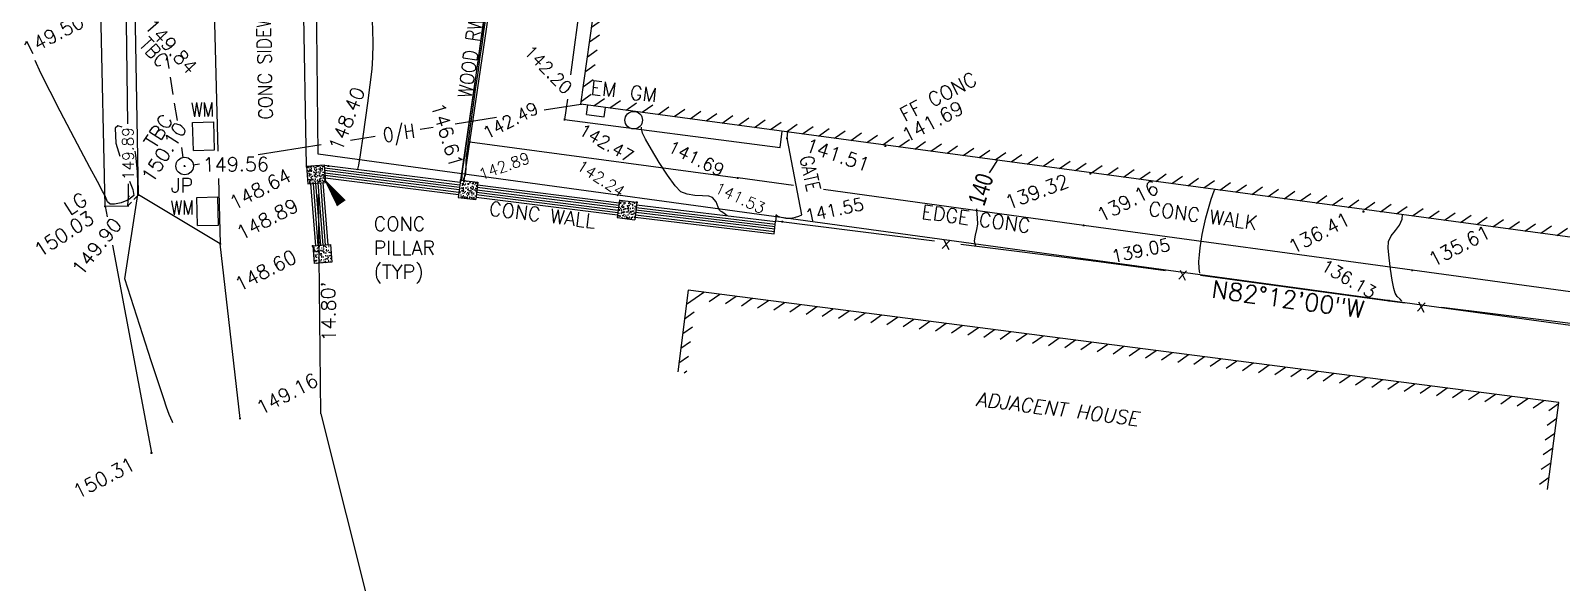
# Model space of a CAD drawing. Extents: x 3812 to 5524, y 4309 to 5867.
# Drawn here: x 4833 to 4920.2, y 4895.3 to 4926.7 of the extents above; entities that cross this region are included whole.
import ezdxf
from ezdxf.enums import TextEntityAlignment as Align

# ---------------------------------------------------------------- set-up
doc = ezdxf.new("R2010")
doc.units = 0
doc.header["$LTSCALE"] = 10
doc.header["$MEASUREMENT"] = 0
doc.header["$PDMODE"] = 2
doc.header["$PDSIZE"] = 0.05
doc.linetypes.add('HIDDEN2', pattern=[0.1875, 0.125, -0.0625])
doc.linetypes.add('PHANTOM', pattern=[2.5, 1.25, -0.25, 0.25, -0.25, 0.25, -0.25])
doc.layers.get('0').update_dxf_attribs({"linetype": 'CONTINUOUS'})
for name, color, linetype in [('BNDRY', 5, 'CONTINUOUS'), ('BNDRY-DIM', 1, 'CONTINUOUS'), ('BNDRY-REC', 4, 'PHANTOM'), ('BUILDING', 1, 'CONTINUOUS'), ('CONCRETE', 32, 'CONTINUOUS'), ('CONT-MJR', 1, 'CONTINUOUS'), ('CONT-MNR', 7, 'CONTINUOUS'), ('ELEV', 7, 'CONTINUOUS'), ('FENCE', 7, 'CONTINUOUS'), ('HATCH', 6, 'CONTINUOUS'), ('PLT_ANNO_TXT', 120, 'CONTINUOUS'), ('PNTS-FIELD5-12-16', 3, 'CONTINUOUS'), ('TEXTM', 11, 'CONTINUOUS'), ('UTILITIES', 7, 'CONTINUOUS'), ('WALL', 32, 'CONTINUOUS')]:
    doc.layers.add(name, color=color, linetype=linetype)
doc.styles.add('L80', font='simplex.shx', dxfattribs={"height": 0.8})
doc.styles.add('S6', font='SIMPLEX', dxfattribs={"height": 0.083333})

# ---------------------------------------------------------------- blocks, each defined once
blk = doc.blocks.new('POINT')
blk.add_point((0, 0))
at = {"layer": 'ELEV', "style": 'S6'}
blk.add_attdef('ELEV', (0.1191, -0.0403), '', height=0.0833, dxfattribs=at)

msp = doc.modelspace()

# ---------------------------------------------------------------- hatches: boundary and pattern name
at = {"layer": 'HATCH'}
h = msp.add_hatch(dxfattribs=at)
h.set_pattern_fill('ANSI31', color=256, scale=5, angle=349.9925, style=0)
h.set_pattern_definition([(34.9925, (136.81556, 0.544), (-0.358418253, 0.51201695), [])])
h.paths.add_polyline_path([(4894.93, 4953.866), (4893.288, 4942.073), (4890.025, 4942.433), (4890.185, 4941.912), (4893.716, 4941.523), (4895.356, 4953.302), (4931.92, 4948.267), (4927.283, 4914.577), (4864.934, 4922.972), (4867.544, 4941.908), (4886.958, 4939.142), (4886.804, 4939.669), (4867.117, 4942.473), (4864.37, 4922.543), (4927.71, 4914.015), (4932.484, 4948.694)])
h = msp.add_hatch(dxfattribs=at)
h.set_pattern_fill('AR-CONC', color=256, scale=0.05, angle=-0.0075, style=0)
h.set_pattern_definition([(49.9925, (1.0733, 0.45157), (0.358625981, -0.031423012), [0.0375, -0.4125]), (354.9925, (1.0733, 0.45157), (-0.069326435, 0.376105145), [0.03, -0.33]), (100.4439, (1.1032, 0.44895), (0.289299812, 0.344681905), [0.031870095, -0.350571056]), (46.1767, (1.07333, 0.55157), (0.533609687, -0.082829357), [0.05625, -0.61875]), (96.6281, (1.1178, 0.54467), (0.467395105, 0.486997758), [0.047805144, -0.5258565]), (351.1767, (1.07333, 0.55157), (0.467394724, 0.486998123), [0.045, -0.495]), (20.9925, (1.12332, 0.52656), (0.298427172, -0.201348511), [0.0375, -0.4125]), (325.9925, (1.12332, 0.52656), (0.121705126, 0.362559094), [0.03, -0.33]), (71.4439, (1.1482, 0.50978), (0.42013242, 0.161210255), [0.031870095, -0.350571056]), (37.4925, (1.07331, 0.45157), (0.0061017155, 0.1664461296), [0, -0.326, 0, -0.335, 0, -0.33125]), (7.4925, (1.07331, 0.45157), (0.131560582, 0.1971886364), [0, -0.191, 0, -0.3185, 0, -0.12625]), (327.4925, (0.96181, 0.45158), (0.2669097396, -0.0113123744), [0, -0.125, 0, -0.39, 0, -0.5175]), (317.4925, (0.91181, 0.4516), (0.291599634, 0.050014321), [0, -0.1625, 0, -0.259, 0, -0.3675])])
h.paths.add_polyline_path([(4849.743, 4919.079), (4848.746, 4919), (4848.824, 4918.003), (4849.821, 4918.082)])
h = msp.add_hatch(dxfattribs=at)
h.set_pattern_fill('AR-CONC', color=256, scale=0.05, angle=-0.0075, style=0)
h.set_pattern_definition([(49.9925, (1.3885, 1.377), (0.358625981, -0.031423012), [0.0375, -0.4125]), (354.9925, (1.3885, 1.377), (-0.069326435, 0.376105145), [0.03, -0.33]), (100.4439, (1.41838, 1.3744), (0.289299812, 0.344681905), [0.031870095, -0.350571056]), (46.1767, (1.3885, 1.477), (0.533609687, -0.082829357), [0.05625, -0.61875]), (96.6281, (1.43297, 1.4701), (0.467395105, 0.486997758), [0.047805144, -0.5258565]), (351.1767, (1.3885, 1.477), (0.467394724, 0.486998123), [0.045, -0.495]), (20.9925, (1.4385, 1.452), (0.298427172, -0.201348511), [0.0375, -0.4125]), (325.9925, (1.4385, 1.452), (0.121705126, 0.362559094), [0.03, -0.33]), (71.4439, (1.46337, 1.43522), (0.42013242, 0.161210255), [0.031870095, -0.350571056]), (37.4925, (1.38849, 1.377), (0.0061017155, 0.1664461296), [0, -0.326, 0, -0.335, 0, -0.33125]), (7.4925, (1.38849, 1.377), (0.131560582, 0.1971886364), [0, -0.191, 0, -0.3185, 0, -0.12625]), (327.4925, (1.27699, 1.37702), (0.2669097396, -0.0113123744), [0, -0.125, 0, -0.39, 0, -0.5175]), (317.4925, (1.227, 1.37702), (0.291599634, 0.050014321), [0, -0.1625, 0, -0.259, 0, -0.3675])])
h.paths.add_polyline_path([(4858.499, 4918.092), (4857.507, 4918.217), (4857.382, 4917.225), (4858.374, 4917.099)])
h = msp.add_hatch(dxfattribs=at)
h.set_pattern_fill('AR-CONC', color=256, scale=0.05, angle=-0.0075, style=0)
h.set_pattern_definition([(49.9925, (1.40046, 1.6855), (0.358625981, -0.031423012), [0.0375, -0.4125]), (354.9925, (1.40046, 1.6855), (-0.069326435, 0.376105145), [0.03, -0.33]), (100.4439, (1.43035, 1.68287), (0.289299812, 0.344681905), [0.031870095, -0.350571056]), (46.1767, (1.40047, 1.7855), (0.533609687, -0.082829357), [0.05625, -0.61875]), (96.6281, (1.44494, 1.7786), (0.467395105, 0.486997758), [0.047805144, -0.5258565]), (351.1767, (1.4005, 1.7855), (0.467394724, 0.486998123), [0.045, -0.495]), (20.9925, (1.45047, 1.7605), (0.298427172, -0.201348511), [0.0375, -0.4125]), (325.9925, (1.45047, 1.7605), (0.121705126, 0.362559094), [0.03, -0.33]), (71.4439, (1.47534, 1.7437), (0.42013242, 0.161210255), [0.031870095, -0.350571056]), (37.4925, (1.40046, 1.68549), (0.0061017155, 0.1664461296), [0, -0.326, 0, -0.335, 0, -0.33125]), (7.4925, (1.40046, 1.6855), (0.131560582, 0.1971886364), [0, -0.191, 0, -0.3185, 0, -0.12625]), (327.4925, (1.28896, 1.68551), (0.2669097396, -0.0113123744), [0, -0.125, 0, -0.39, 0, -0.5175]), (317.4925, (1.23896, 1.68551), (0.291599634, 0.050014321), [0, -0.1625, 0, -0.259, 0, -0.3675])])
h.paths.add_polyline_path([(4867.556, 4916.948), (4866.563, 4917.073), (4866.438, 4916.081), (4867.43, 4915.955)])
h = msp.add_hatch(dxfattribs=at)
h.set_pattern_fill('AR-CONC', color=256, scale=0.05, angle=-0.0075, style=0)
h.set_pattern_definition([(49.9925, (1.58933, 0.54844), (0.358625981, -0.031423012), [0.0375, -0.4125]), (354.9925, (1.58933, 0.54844), (-0.069326435, 0.376105145), [0.03, -0.33]), (100.4439, (1.61922, 0.54582), (0.289299812, 0.344681905), [0.031870095, -0.350571056]), (46.1767, (1.58935, 0.64844), (0.533609687, -0.082829357), [0.05625, -0.61875]), (96.6281, (1.6338, 0.64153), (0.467395105, 0.486997758), [0.047805144, -0.5258565]), (351.1767, (1.58935, 0.64844), (0.467394724, 0.486998123), [0.045, -0.495]), (20.9925, (1.63934, 0.62343), (0.298427172, -0.201348511), [0.0375, -0.4125]), (325.9925, (1.63934, 0.62343), (0.121705126, 0.362559094), [0.03, -0.33]), (71.4439, (1.6642, 0.60665), (0.42013242, 0.161210255), [0.031870095, -0.350571056]), (37.4925, (1.58933, 0.54844), (0.0061017155, 0.1664461296), [0, -0.326, 0, -0.335, 0, -0.33125]), (7.4925, (1.58933, 0.54844), (0.131560582, 0.1971886364), [0, -0.191, 0, -0.3185, 0, -0.12625]), (327.4925, (1.47783, 0.54845), (0.2669097396, -0.0113123744), [0, -0.125, 0, -0.39, 0, -0.5175]), (317.4925, (1.42783, 0.54846), (0.291599634, 0.050014321), [0, -0.1625, 0, -0.259, 0, -0.3675])])
h.paths.add_polyline_path([(4850.099, 4914.538), (4849.102, 4914.46), (4849.181, 4913.463), (4850.178, 4913.541)])
h = msp.add_hatch(dxfattribs=at)
h.set_pattern_fill('ANSI31', color=256, scale=5, angle=349.9925, style=0)
h.set_pattern_definition([(34.9925, (0.6043, 9.9894), (-0.358418253, 0.51201695), [])])
h.paths.add_polyline_path([(4870.481, 4911.952), (4869.879, 4907.289), (4870.375, 4907.225), (4870.913, 4911.392), (4919.494, 4905.122), (4918.918, 4900.659), (4919.414, 4900.595), (4920.054, 4905.554)])

# ---------------------------------------------------------------- linework, layer by layer
at = {"layer": 'BNDRY'}
for p, q in [((4849.395, 4919.693), (4848.866, 4970.233)), ((5000.004, 4899.062), (4849.395, 4919.693))]:
    msp.add_line(p, q, dxfattribs=at)
at = {"layer": 'BNDRY-REC'}
for q in [(4849.395, 4919.693), (4860.146, 4862.708)]:
    msp.add_line((4849.55, 4904.891), q, dxfattribs=at)
at = {"layer": 'BUILDING'}
for p, q in [((4864.37, 4922.543), (4867.117, 4942.473)), ((4927.71, 4914.015), (4864.37, 4922.543)), ((4870.481, 4911.952), (4869.879, 4907.289)), ((4920.054, 4905.554), (4870.481, 4911.952)), ((4919.414, 4900.595), (4920.054, 4905.554))]:
    msp.add_line(p, q, dxfattribs=at)
at = {"layer": 'CONCRETE'}
for p, q in [((4848.746, 4919), (4848.302, 4943.363)), ((4843.3, 4934.351), (4843.688, 4919.867)), ((4864.702, 4931.181), (4863.779, 4924.214)), ((4838.558, 4921.422), (4838.452, 4929.447)), ((4837.268, 4916.718), (4837.025, 4927.888)), ((4839.174, 4917.367), (4838.974, 4928.055)), ((4863.595, 4922.83), (4863.441, 4921.665)), ((4863.441, 4921.665), (4875.706, 4920.07)), ((4875.706, 4920.07), (4875.831, 4921)), ((4858.044, 4920.383), (4873.301, 4918.336)), ((4843.73, 4918.298), (4843.829, 4914.591)), ((4876.48, 4917.899), (4873.301, 4918.336)), ((4838.612, 4917.295), (4838.603, 4917.993)), ((4843.829, 4914.591), (4839.174, 4917.367)), ((4892.998, 4915.631), (4878.173, 4917.667)), ((4837.268, 4916.718), (4838.572, 4916.75)), ((4837.268, 4916.718), (4837.381, 4916.12)), ((4838.572, 4916.75), (4838.612, 4917.295)), ((4911.707, 4913.076), (4892.998, 4915.631)), ((4837.686, 4914.498), (4839.914, 4902.677)), ((4844.954, 4904.641), (4843.829, 4914.591)), ((4930.042, 4910.575), (4911.707, 4913.076))]:
    msp.add_line(p, q, dxfattribs=at)
at = {"layer": 'CONCRETE', "linetype": 'HIDDEN2', "ltscale": 0.3}
msp.add_line((4839.174, 4917.367), (4838.572, 4916.75), dxfattribs=at)
at = {"layer": 'CONT-MJR'}
for points, elevation in [([(4838.907, 4917.342), (4838.907, 4917.333), (4838.602, 4917.084), (4838.194, 4916.918), (4837.805, 4916.836), (4837.556, 4916.842), (4837.416, 4916.965), (4837.334, 4917.157), (4837.254, 4917.351), (4837.126, 4917.586), (4836.831, 4918.132), (4836.405, 4918.925), (4835.886, 4919.899), (4835.311, 4920.989), (4834.717, 4922.129), (4834.141, 4923.256), (4833.62, 4924.303), (4833.279, 4925.022)], 150), ([(4838.248, 4921.226), (4837.991, 4921.311), (4837.838, 4921.167)], 150), ([(4837.838, 4921.167), (4837.879, 4920.321), (4838.112, 4919.575)], 150), ([(4839.132, 4917.385), (4839.13, 4917.974), (4839.11, 4918.708), (4839.028, 4919.623), (4838.979, 4919.854)], 150), ([(4887.635, 4918.624), (4887.784, 4918.845), (4888.014, 4919.211), (4888.091, 4919.349)], 140), ([(4838.398, 4912.592), (4839.132, 4917.385)], 150), ([(4838.668, 4918.158), (4838.858, 4917.675)], 150), ([(4838.858, 4917.675), (4838.907, 4917.342)], 150), ([(4886.836, 4914.493), (4886.788, 4914.762), (4886.835, 4915.074), (4886.916, 4915.392), (4886.967, 4915.707), (4886.954, 4916.071), (4886.916, 4916.508), (4886.915, 4916.568)], 140), ([(4841.13, 4904.382), (4841.108, 4904.44), (4840.919, 4904.861), (4840.769, 4905.278), (4840.621, 4905.747), (4840.317, 4906.666), (4839.899, 4907.922), (4839.412, 4909.402), (4838.898, 4910.994), (4838.4, 4912.584), (4838.398, 4912.592)], 150)]:
    msp.add_lwpolyline(points, dxfattribs=dict(at, elevation=elevation))
at = {"layer": 'CONT-MNR'}
for points, elevation in [([(4851.993, 4920.825), (4852.237, 4922.594), (4852.37, 4923.633), (4852.471, 4924.535), (4852.522, 4925.203), (4852.532, 4925.966), (4852.511, 4926.816), (4852.471, 4927.635)], 148), ([(4857.505, 4918.201), (4857.556, 4918.211), (4857.597, 4918.366), (4857.6, 4918.536), (4857.643, 4918.834), (4857.752, 4919.59), (4857.911, 4920.694), (4858.103, 4922.036), (4858.311, 4923.506), (4858.52, 4924.995), (4858.714, 4926.392), (4858.875, 4927.588)], 146), ([(4857.669, 4918.212), (4857.801, 4918.508), (4857.839, 4918.86), (4857.836, 4919.228), (4857.853, 4919.588), (4857.902, 4919.948), (4857.988, 4920.58), (4858.102, 4921.41), (4858.232, 4922.364), (4858.371, 4923.368), (4858.507, 4924.346), (4858.63, 4925.225), (4858.734, 4925.938), (4858.844, 4926.667), (4858.958, 4927.408)], 144), ([(4872.687, 4916.181), (4872.521, 4916.305), (4872.387, 4916.405), (4872.319, 4916.451), (4872.257, 4916.503), (4872.19, 4916.673), (4872.059, 4916.975), (4871.868, 4917.224), (4871.645, 4917.288), (4871.284, 4917.312), (4870.855, 4917.338), (4870.425, 4917.405), (4870.063, 4917.553), (4869.732, 4917.894), (4869.295, 4918.493), (4868.821, 4919.221), (4868.38, 4919.95), (4868.041, 4920.55), (4867.872, 4920.893), (4867.818, 4921.158), (4867.816, 4921.231)], 142), ([(4851.616, 4918.806), (4851.672, 4918.833), (4851.716, 4919.064), (4851.811, 4919.655), (4851.99, 4920.826)], 148), ([(4899.612, 4912.911), (4899.568, 4913.18), (4899.557, 4913.567), (4899.584, 4913.958), (4899.633, 4914.348), (4899.689, 4914.734), (4899.75, 4915.105), (4899.84, 4915.559), (4899.956, 4916.066), (4900.096, 4916.596), (4900.256, 4917.119), (4900.433, 4917.606), (4900.472, 4917.682)], 138), ([(4911.112, 4911.311), (4911.02, 4911.428), (4910.855, 4911.591), (4910.726, 4911.776), (4910.66, 4912.032), (4910.566, 4912.521), (4910.467, 4913.139), (4910.384, 4913.779), (4910.339, 4914.338), (4910.355, 4914.709), (4910.507, 4915.044), (4910.748, 4915.344), (4910.988, 4915.644), (4911.139, 4915.979), (4911.147, 4916.245)], 136)]:
    msp.add_lwpolyline(points, dxfattribs=dict(at, elevation=elevation))
at = {"layer": 'FENCE'}
for p, q in [((4876.108, 4920.599), (4876.157, 4920.956)), ((4876.943, 4916.233), (4876.108, 4920.599)), ((4875.462, 4915.847), (4875.504, 4916.196)), ((4875.468, 4915.895), (4884.494, 4914.76)), ((4885.995, 4914.571), (4893.584, 4913.617)), ((4893.584, 4913.617), (4897.661, 4913.066)), ((4899.643, 4912.798), (4910.399, 4911.342)), ((4910.399, 4911.342), (4910.399, 4911.342)), ((4910.399, 4911.342), (4911.297, 4911.231)), ((4913.386, 4910.974), (4923.156, 4909.769))]:
    msp.add_line(p, q, dxfattribs=at)
msp.add_arc((4876.185, 4917.677), 1.63, 245.3052, 297.69713, dxfattribs=at)
at = {"layer": 'TEXTM'}
msp.add_lwpolyline([(4849.684, 4918.362, 0, 0.599, 0), (4850.723, 4916.892, 0, 0, 0.407719), (4851.712, 4916.711, 0, 0, -0.49567), (4852.814, 4916.336, 0, 0, -0.765242)], format="xyseb", dxfattribs=at)
at = {"layer": 'UTILITIES', "linetype": 'HIDDEN2', "ltscale": 0.8}
for p, q in [((4841.387, 4921.605), (4840.804, 4925.278)), ((4841.72, 4919.507), (4841.632, 4920.062))]:
    msp.add_line(p, q, dxfattribs=at)
at = {"layer": 'UTILITIES'}
for p, q in [((4857.211, 4921.424), (4859.563, 4921.791)), ((4862.267, 4922.214), (4864.37, 4922.543)), ((4864.693, 4921.941), (4864.767, 4922.49)), ((4864.693, 4921.941), (4865.684, 4921.807)), ((4865.684, 4921.807), (4865.758, 4922.356)), ((4842.255, 4921.498), (4843.455, 4921.53)), ((4842.297, 4919.899), (4842.255, 4921.498)), ((4843.497, 4919.93), (4843.455, 4921.53)), ((4855.214, 4921.111), (4855.96, 4921.228)), ((4845.994, 4919.669), (4849.581, 4920.23)), ((4851.249, 4920.491), (4852.643, 4920.709)), ((4842.292, 4919.09), (4842.648, 4919.146)), ((4842.297, 4919.899), (4843.497, 4919.93)), ((4842.494, 4917.221), (4843.694, 4917.253)), ((4842.536, 4915.622), (4842.494, 4917.221)), ((4843.736, 4915.653), (4843.694, 4917.253)), ((4842.536, 4915.622), (4843.736, 4915.653))]:
    msp.add_line(p, q, dxfattribs=at)
for centre in [(4867.374, 4921.625), (4841.798, 4919.013)]:
    msp.add_circle(centre, 0.5, dxfattribs=at)
at = {"layer": 'WALL'}
for p, q in [((4857.523, 4918.215), (4859.424, 4931.153)), ((4857.722, 4918.19), (4859.623, 4931.128)), ((4848.746, 4919), (4849.743, 4919.079)), ((4848.746, 4919), (4848.824, 4918.003)), ((4849.743, 4919.079), (4849.821, 4918.082)), ((4857.488, 4918.068), (4849.746, 4919.041)), ((4857.471, 4917.929), (4849.757, 4918.899)), ((4857.453, 4917.79), (4849.768, 4918.756)), ((4857.436, 4917.651), (4849.779, 4918.614)), ((4857.418, 4917.512), (4849.79, 4918.471)), ((4857.401, 4917.374), (4849.802, 4918.329)), ((4848.824, 4918.003), (4849.821, 4918.082)), ((4848.974, 4918.015), (4849.252, 4914.471)), ((4849.113, 4918.026), (4849.392, 4914.482)), ((4849.253, 4918.037), (4849.531, 4914.493)), ((4849.392, 4918.048), (4849.671, 4914.504)), ((4849.532, 4918.059), (4849.81, 4914.515)), ((4849.672, 4918.07), (4849.95, 4914.526)), ((4857.507, 4918.217), (4857.382, 4917.225)), ((4857.507, 4918.217), (4858.499, 4918.092)), ((4858.499, 4918.092), (4858.374, 4917.099)), ((4858.41, 4917.387), (4866.474, 4916.368)), ((4858.428, 4917.526), (4866.492, 4916.507)), ((4858.445, 4917.665), (4866.51, 4916.646)), ((4858.463, 4917.804), (4866.527, 4916.785)), ((4858.48, 4917.943), (4866.545, 4916.924)), ((4857.382, 4917.225), (4858.374, 4917.099)), ((4858.393, 4917.248), (4866.457, 4916.23)), ((4866.563, 4917.073), (4866.438, 4916.081)), ((4866.563, 4917.073), (4867.556, 4916.948)), ((4867.556, 4916.948), (4867.43, 4915.955)), ((4867.503, 4916.521), (4875.423, 4915.571)), ((4867.52, 4916.66), (4875.439, 4915.71)), ((4867.537, 4916.799), (4875.456, 4915.849)), ((4866.438, 4916.081), (4867.43, 4915.955)), ((4867.453, 4916.104), (4875.373, 4915.154)), ((4867.47, 4916.243), (4875.389, 4915.293)), ((4867.487, 4916.382), (4875.406, 4915.432)), ((4875.373, 4915.154), (4875.456, 4915.849)), ((4875.42, 4915.501), (4875.42, 4915.502)), ((4849.102, 4914.46), (4850.099, 4914.538)), ((4849.102, 4914.46), (4849.181, 4913.463)), ((4850.099, 4914.538), (4850.178, 4913.541)), ((4850.178, 4913.541), (4849.181, 4913.463))]:
    msp.add_line(p, q, dxfattribs=at)

# ---------------------------------------------------------------- block references
at = {"layer": 'PNTS-FIELD5-12-16'}
ref = msp.add_blockref('POINT', (4837.025, 4927.888), dxfattribs=dict(at, xscale=9.6, yscale=9.6, zscale=9.6, rotation=27.3291666666667))
ref.add_attrib('ELEV', '149.50', (4832.821, 4925.248), dxfattribs={"layer": 'ELEV', "height": 0.8, "rotation": 27.32917, "style": 'S6'})
ref = msp.add_blockref('POINT', (4838.974, 4928.055), dxfattribs=dict(at, xscale=9.6, yscale=9.6, zscale=9.6, rotation=312.412924409875))
ref.add_attrib('ELEV', '149.84', (4839.459, 4926.95), dxfattribs={"layer": 'ELEV', "height": 0.8, "rotation": 312.41292, "style": 'S6'})
ref = msp.add_blockref('POINT', (4864.37, 4922.543), dxfattribs=dict(at, xscale=8.64, yscale=8.64, zscale=8.64, rotation=314.1316021043059))
ref.add_attrib('ELEV', '142.20', (4861.067, 4925.481), dxfattribs={"layer": 'ELEV', "height": 0.72, "rotation": 314.1316, "style": 'S6'})
ref = msp.add_blockref('POINT', (4849.988, 4919.011), dxfattribs=dict(at, xscale=9.6, yscale=9.6, zscale=9.6, rotation=68.44740342855995))
ref.add_attrib('ELEV', '148.40', (4850.72, 4919.8), dxfattribs={"layer": 'ELEV', "height": 0.8, "rotation": 68.4474, "style": 'S6'})
ref = msp.add_blockref('POINT', (4881.707, 4920.149), dxfattribs=dict(at, xscale=9.6, yscale=9.6, zscale=9.6, rotation=27.3291666666667))
ref.add_attrib('ELEV', '141.69', (4882.901, 4920.33), dxfattribs={"layer": 'ELEV', "height": 0.8, "rotation": 27.32917, "style": 'S6'})
ref = msp.add_blockref('POINT', (4857.523, 4918.215), dxfattribs=dict(at, xscale=9.6, yscale=9.6, zscale=9.6, rotation=287.2804535171297))
ref.add_attrib('ELEV', '146.61', (4855.803, 4922.458), dxfattribs={"layer": 'ELEV', "height": 0.8, "rotation": 287.28045, "style": 'S6'})
ref = msp.add_blockref('POINT', (4858.044, 4920.383), dxfattribs=dict(at, xscale=8.64, yscale=8.64, zscale=8.64, rotation=27.3291666666667))
ref.add_attrib('ELEV', '142.49', (4859.011, 4920.513), dxfattribs={"layer": 'ELEV', "height": 0.72, "rotation": 27.32917, "style": 'S6'})
ref = msp.add_blockref('POINT', (4863.441, 4921.665), dxfattribs=dict(at, xscale=8.64, yscale=8.64, zscale=8.64, rotation=330.2232710468621))
ref.add_attrib('ELEV', '142.47', (4864.161, 4920.852), dxfattribs={"layer": 'ELEV', "height": 0.72, "rotation": 330.22327, "style": 'S6'})
ref = msp.add_blockref('POINT', (4838.612, 4917.295), dxfattribs=dict(at, xscale=7.68, yscale=7.68, zscale=7.68, rotation=90.58979007928316))
ref.add_attrib('ELEV', '149.89', (4838.913, 4918.213), dxfattribs={"layer": 'ELEV', "height": 0.64, "rotation": 90.58979, "style": 'S6'})
ref = msp.add_blockref('POINT', (4839.174, 4917.367), dxfattribs=dict(at, xscale=9.6, yscale=9.6, zscale=9.6, rotation=57.60892188055182))
ref.add_attrib('ELEV', '150.10', (4839.96, 4917.99), dxfattribs={"layer": 'ELEV', "height": 0.8, "rotation": 57.60892, "style": 'S6'})
ref = msp.add_blockref('POINT', (4873.301, 4918.336), dxfattribs=dict(at, xscale=8.64, yscale=8.64, zscale=8.64, rotation=334.5411369653007))
ref.add_attrib('ELEV', '141.69', (4869.246, 4919.845), dxfattribs={"layer": 'ELEV', "height": 0.72, "rotation": 334.54114, "style": 'S6'})
ref = msp.add_blockref('POINT', (4876.108, 4920.599), dxfattribs=dict(at, xscale=9.6, yscale=9.6, zscale=9.6, rotation=341.3840813954456))
ref.add_attrib('ELEV', '141.51', (4877.068, 4919.868), dxfattribs={"layer": 'ELEV', "height": 0.8, "rotation": 341.38408, "style": 'S6'})
ref = msp.add_blockref('POINT', (4841.798, 4919.013), dxfattribs=dict(at, xscale=9.6, yscale=9.6, zscale=9.6, rotation=0.3276315278209278))
ref.add_attrib('ELEV', '149.56', (4842.832, 4918.701), dxfattribs={"layer": 'ELEV', "height": 0.8, "rotation": 0.32763, "style": 'S6'})
ref = msp.add_blockref('POINT', (4857.722, 4918.19), dxfattribs=dict(at, xscale=7.68, yscale=7.68, zscale=7.68, rotation=19.61505183937473))
ref.add_attrib('ELEV', '142.89', (4858.687, 4918.205), dxfattribs={"layer": 'ELEV', "height": 0.64, "rotation": 19.61505, "style": 'S6'})
ref = msp.add_blockref('POINT', (4867.556, 4916.948), dxfattribs=dict(at, xscale=7.68, yscale=7.68, zscale=7.68, rotation=326.694513009293))
ref.add_attrib('ELEV', '142.24', (4864.071, 4918.862), dxfattribs={"layer": 'ELEV', "height": 0.64, "rotation": 326.69451, "style": 'S6'})
ref = msp.add_blockref('POINT', (4848.746, 4919), dxfattribs=dict(at, xscale=9.6, yscale=9.6, zscale=9.6, rotation=27.3291666666667))
ref.add_attrib('ELEV', '148.64', (4844.611, 4916.486), dxfattribs={"layer": 'ELEV', "height": 0.8, "rotation": 27.32917, "style": 'S6'})
ref = msp.add_blockref('POINT', (4893.376, 4918.585), dxfattribs=dict(at, xscale=9.6, yscale=9.6, zscale=9.6, rotation=20.44877107171621))
ref.add_attrib('ELEV', '139.32', (4888.703, 4916.521), dxfattribs={"layer": 'ELEV', "height": 0.8, "rotation": 20.44877, "style": 'S6'})
ref = msp.add_blockref('POINT', (4875.504, 4916.196), dxfattribs=dict(at, xscale=7.68, yscale=7.68, zscale=7.68, rotation=335.1907529407111))
ref.add_attrib('ELEV', '141.53', (4871.933, 4917.533), dxfattribs={"layer": 'ELEV', "height": 0.64, "rotation": 335.19075, "style": 'S6'})
ref = msp.add_blockref('POINT', (4892.998, 4915.631), dxfattribs=dict(at, xscale=9.6, yscale=9.6, zscale=9.6, rotation=27.3291666666667))
ref.add_attrib('ELEV', '139.16', (4894.002, 4915.789), dxfattribs={"layer": 'ELEV', "height": 0.8, "rotation": 27.32917, "style": 'S6'})
ref = msp.add_blockref('POINT', (4837.268, 4916.718), dxfattribs=dict(at, xscale=9.6, yscale=9.6, zscale=9.6, rotation=33.09676494528326))
ref.add_attrib('ELEV', '150.03', (4833.562, 4913.779), dxfattribs={"layer": 'ELEV', "height": 0.8, "rotation": 33.09676, "style": 'S6'})
ref = msp.add_blockref('POINT', (4838.572, 4916.75), dxfattribs=dict(at, xscale=9.6, yscale=9.6, zscale=9.6, rotation=51.24765630702869))
ref.add_attrib('ELEV', '149.90', (4835.928, 4912.706), dxfattribs={"layer": 'ELEV', "height": 0.8, "rotation": 51.24766, "style": 'S6'})
ref = msp.add_blockref('POINT', (4843.829, 4914.591), dxfattribs=dict(at, xscale=9.6, yscale=9.6, zscale=9.6, rotation=27.3291666666667))
ref.add_attrib('ELEV', '148.89', (4845.022, 4914.773), dxfattribs={"layer": 'ELEV', "height": 0.8, "rotation": 27.32917, "style": 'S6'})
ref = msp.add_blockref('POINT', (4875.838, 4915.849), dxfattribs=dict(at, xscale=8.64, yscale=8.64, zscale=8.64, rotation=11.96293784263878))
ref.add_attrib('ELEV', '141.55', (4877.215, 4915.813), dxfattribs={"layer": 'ELEV', "height": 0.72, "rotation": 11.96294, "style": 'S6'})
ref = msp.add_blockref('POINT', (4908.933, 4916.426), dxfattribs=dict(at, xscale=9.6, yscale=9.6, zscale=9.6, rotation=27.3291666666667))
ref.add_attrib('ELEV', '136.41', (4904.915, 4913.99), dxfattribs={"layer": 'ELEV', "height": 0.8, "rotation": 27.32917, "style": 'S6'})
ref = msp.add_blockref('POINT', (4893.584, 4913.617), dxfattribs=dict(at, xscale=8.64, yscale=8.64, zscale=8.64, rotation=12.1564504929984))
ref.add_attrib('ELEV', '139.05', (4894.663, 4913.494), dxfattribs={"layer": 'ELEV', "height": 0.72, "rotation": 12.15645, "style": 'S6'})
ref = msp.add_blockref('POINT', (4911.707, 4913.076), dxfattribs=dict(at, xscale=9.6, yscale=9.6, zscale=9.6, rotation=27.3291666666667))
ref.add_attrib('ELEV', '135.61', (4912.9, 4913.258), dxfattribs={"layer": 'ELEV', "height": 0.8, "rotation": 27.32917, "style": 'S6'})
ref = msp.add_blockref('POINT', (4849.102, 4914.46), dxfattribs=dict(at, xscale=9.6, yscale=9.6, zscale=9.6, rotation=27.3291666666667))
ref.add_attrib('ELEV', '148.60', (4844.917, 4911.842), dxfattribs={"layer": 'ELEV', "height": 0.8, "rotation": 27.32917, "style": 'S6'})
ref = msp.add_blockref('POINT', (4910.399, 4911.342), dxfattribs=dict(at, xscale=8.64, yscale=8.64, zscale=8.64, rotation=330.1487013847466))
ref.add_attrib('ELEV', '136.13', (4906.438, 4913.118), dxfattribs={"layer": 'ELEV', "height": 0.72, "rotation": 330.1487, "style": 'S6'})
ref = msp.add_blockref('POINT', (4844.954, 4904.641), dxfattribs=dict(at, xscale=9.6, yscale=9.6, zscale=9.6, rotation=27.3291666666667))
ref.add_attrib('ELEV', '149.16', (4846.148, 4904.822), dxfattribs={"layer": 'ELEV', "height": 0.8, "rotation": 27.32917, "style": 'S6'})
ref = msp.add_blockref('POINT', (4839.914, 4902.677), dxfattribs=dict(at, xscale=9.6, yscale=9.6, zscale=9.6, rotation=27.3291666666667))
ref.add_attrib('ELEV', '150.31', (4835.713, 4900.04), dxfattribs={"layer": 'ELEV', "height": 0.8, "rotation": 27.32917, "style": 'S6'})

# ---------------------------------------------------------------- texts
at = {"layer": 'BNDRY-DIM', "style": 'L80'}
msp.add_text('N82%%d12\'00"W', height=1, rotation=352.1925, dxfattribs=at).set_placement((4904.567, 4910.936), align=Align.CENTER)
at = {"layer": 'CONT-MJR', "width": 0.8}
msp.add_text('140', height=1, rotation=71.92073, dxfattribs=at).set_placement((4887.329, 4916.679, 175))
at = {"layer": 'FENCE', "style": 'L80'}
for rotation, p in [(352.83389, (4885.184, 4914.687)), (352.29444, (4898.652, 4912.932)), (352.96833, (4912.238, 4911.115))]:
    msp.add_text('x', height=0.8, rotation=rotation, dxfattribs=at).set_placement(p, align=Align.MIDDLE)
at = {"layer": 'PLT_ANNO_TXT', "style": 'L80'}
msp.add_text("14.80'", height=0.8, rotation=90.6, dxfattribs=at).set_placement((4850.39, 4910.735), align=Align.CENTER)
at = {"layer": 'TEXTM', "style": 'L80'}
for s, rotation, width, p in [('CONC SIDEWALK', 91.22018, 0.9, (4846.819, 4921.67)), ('WOOD RWALL', 81.87635, 0.9, (4858.133, 4922.856)), ('TBC', 312.47792, 0.9, (4839.158, 4925.884)), ('GATE', 282.13147, 0.8, (4876.811, 4919.493))]:
    msp.add_text(s, height=0.8, rotation=rotation, dxfattribs=dict(at, width=width)).set_placement(p)
for s, rotation, p in [('FF CONC', 27.32467, (4882.798, 4921.525)), ('TBC', 57.83492, (4840.12, 4919.946)), ('LG', 33.14601, (4835.255, 4916.185)), ('CONC WALL', 352.96957, (4859.094, 4916.209)), ('EDGE CONC', 352.37484, (4883.721, 4916.027)), ('CONC WALK', 352.27087, (4896.642, 4916.207))]:
    msp.add_text(s, height=0.8, rotation=rotation, dxfattribs=at).set_placement(p)
for s, p in [('CONC', (4852.561, 4915.325)), ('PILLAR', (4852.561, 4913.954)), ('(TYP)', (4852.561, 4912.583))]:
    msp.add_text(s, height=0.8, dxfattribs=at).set_placement(p)
at = {"layer": 'TEXTM', "style": 'L80', "oblique": 10}
msp.add_text('ADJACENT HOUSE', height=0.8, rotation=352.88258, dxfattribs=at).set_placement((4886.829, 4905.359))
at = {"layer": 'UTILITIES', "style": 'L80'}
for s, rotation, p in [('EM', 353.47964, (4864.881, 4923.103)), ('GM', 353.47964, (4867.116, 4922.82)), ('JP', 359.9925, (4841.014, 4917.513))]:
    msp.add_text(s, height=0.8, rotation=rotation, dxfattribs=at).set_placement(p)
at = {"layer": 'UTILITIES', "style": 'L80', "width": 0.8}
for p in [(4842.16, 4921.818), (4841.009, 4916.235)]:
    msp.add_text('WM', height=0.8, rotation=0.72625, dxfattribs=at).set_placement(p)
msp.add_text('O/H', height=0.8, rotation=8.88833, dxfattribs=at).set_placement((4854, 4920.837), align=Align.MIDDLE)

doc.saveas('drawing.dxf')
